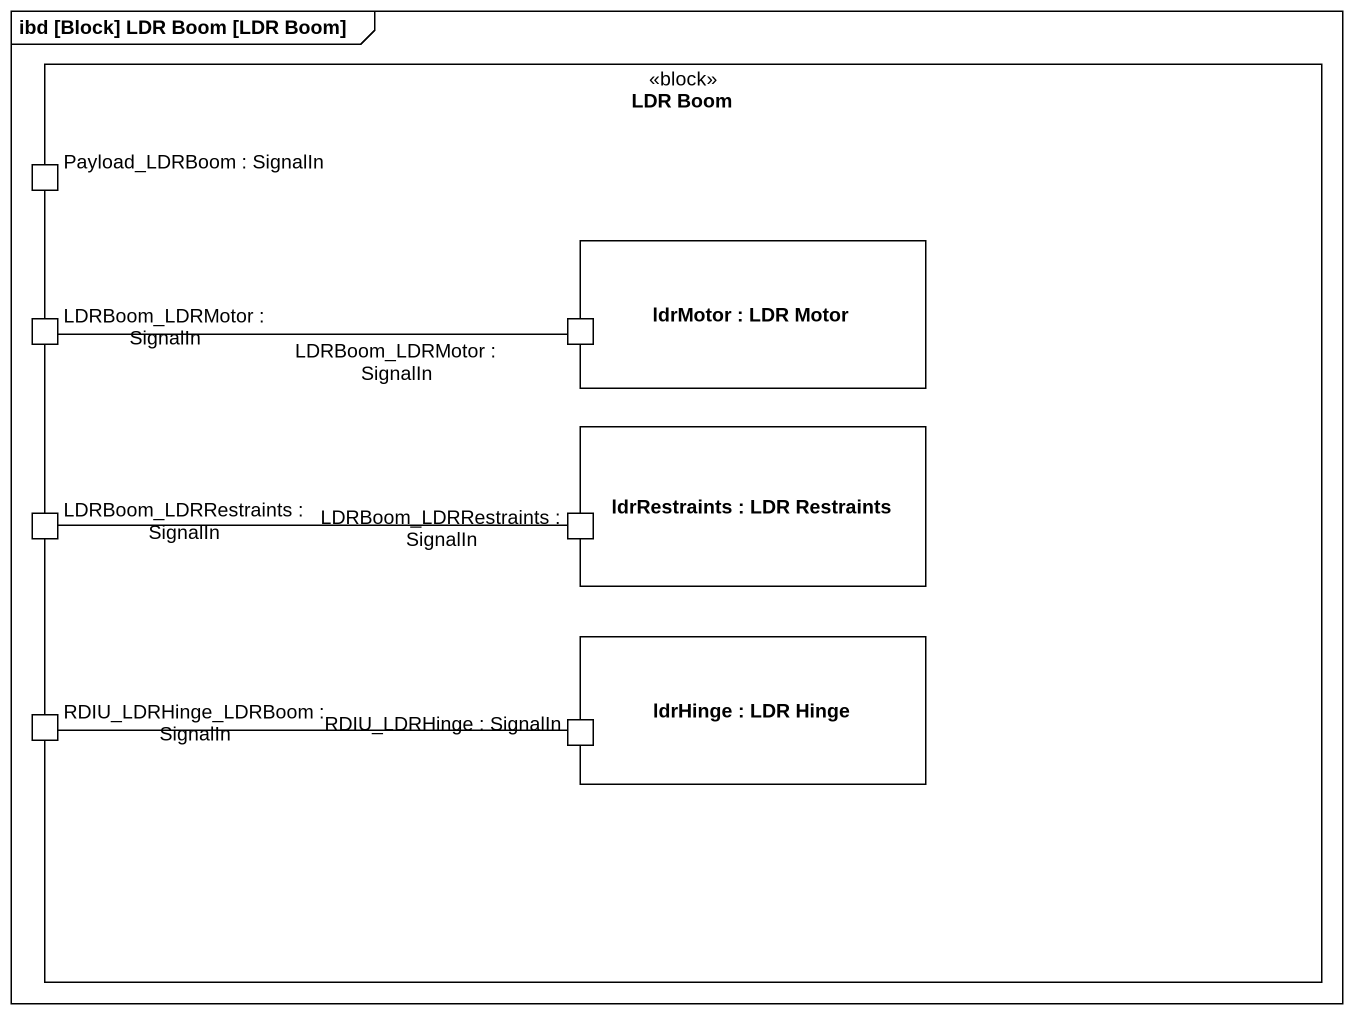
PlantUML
@startuml
mainframe ibd [Block] LDR Boom [LDR Boom]
rectangle "LDR Boom" as LDR_Boom <<block>> {
  port "Payload_LDRBoom : SignalIn" as Payload_LDRBoom_SignalIn
  rectangle "ldrMotor : LDR Motor" as ldrMotor {
    port "LDRBoom_LDRMotor : SignalIn" as LDRBoom_LDRMotor_SignalIn_2
  }
  port "LDRBoom_LDRMotor : SignalIn" as LDRBoom_LDRMotor_SignalIn
  rectangle "ldrRestraints : LDR Restraints" as ldrRestraints {
    port "LDRBoom_LDRRestraints : SignalIn" as LDRBoom_LDRRestraints_2
  }
  port "LDRBoom_LDRRestraints : SignalIn" as LDRBoom_LDRRestraints
  rectangle "ldrHinge : LDR Hinge" as ldrHinge {
    port "RDIU_LDRHinge : SignalIn" as RDIU_LDRHinge_SignalIn
  }
  port "RDIU_LDRHinge_LDRBoom : SignalIn" as RDIU_LDRHinge_LDRBoom
}
LDRBoom_LDRMotor_SignalIn -right- LDRBoom_LDRMotor_SignalIn_2
LDRBoom_LDRRestraints -right- LDRBoom_LDRRestraints_2
RDIU_LDRHinge_LDRBoom -right- RDIU_LDRHinge_SignalIn
@enduml
